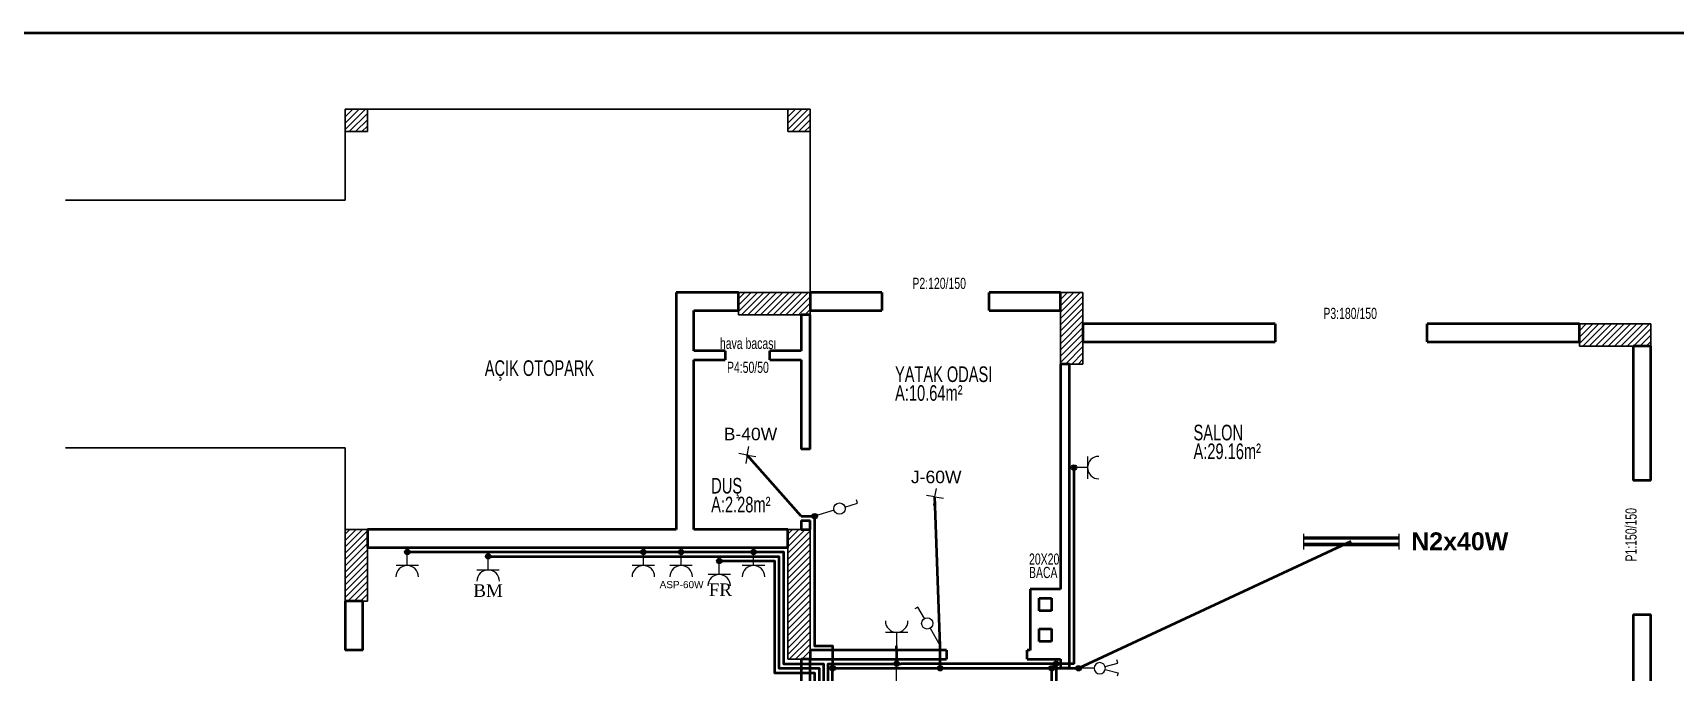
# Model space of a CAD drawing. Header units: millimetres. Extents: x -1928 to 11205, y 969 to 2843.
# Drawn here: x 3062 to 4898, y 2128 to 2843 of the extents above; entities that cross this region are included whole.
import ezdxf
from ezdxf.enums import TextEntityAlignment as Align

# ---------------------------------------------------------------- set-up
doc = ezdxf.new("R2010")
doc.units = ezdxf.units.MM
doc.linetypes.add('DASHDOT', pattern=[25.4, 12.7, -6.35, 0, -6.35])
for name, color, linetype, lineweight in [('1', 180, 'Continuous', 50), ('2', 240, 'Continuous', 35), ('AYD.LİNYESİ', 1, 'Continuous', 50), ('DİYAFON', 41, 'DASHDOT', 20), ('EHAT_PRIZ', 4, 'Continuous', 50), ('ELEKT', 2, 'Continuous', 50)]:
    doc.layers.add(name, color=color, linetype=linetype, lineweight=lineweight)
doc.layers.add('6', color=7, linetype='Continuous', lineweight=25, true_color=0x5454ff)
for name, color, linetype in [('H', 3, 'Continuous'), ('hat', 3, 'Continuous'), ('priz', 4, 'Continuous'), ('S', 2, 'Continuous'), ('ışık', 1, 'Continuous')]:
    doc.layers.add(name, color=color, linetype=linetype)
doc.styles.add('ARIAL', font='arial.ttf')
doc.styles.add('MEKAN', font='times.ttf')
doc.styles.get("Standard").update_dxf_attribs({"font": 'arial.ttf'})

# ---------------------------------------------------------------- blocks, each defined once
blk = doc.blocks.new('P2X36')
at = {"layer": 'H', "color": 1}
for p, q in [((-53.5, 9.1), (-53.5, -8.4)), ((53.5, -8.4), (53.5, 9.1))]:
    blk.add_line(p, q, dxfattribs=at)
at = {"layer": 'H', "color": 2}
for points in [[(-53.5, 3.7, 3.8, 3.8, 0), (53.5, 3.7, 1.6, 1.6, 0)], [(-53.5, -3.7, 3.8, 3.8, 0), (53.5, -3.7, 1.6, 1.6, 0)]]:
    blk.add_lwpolyline(points, format="xyseb", dxfattribs=at)
blk = doc.blocks.new('B')
at = {"layer": 'hat'}
blk.add_hatch(color=256, dxfattribs=at).paths.add_polyline_path([(3, -0.1, 1), (-3, -0.1, 1)])
blk.add_circle((0, -0.1), 3, dxfattribs=at)
blk = doc.blocks.new('NORA')
for p, q in [((0, 0.228), (-0.032, 0.228)), ((0, 0.105), (0, 0.228))]:
    blk.add_line(p, q)
blk.add_circle((0, 0.053), 0.0525)
blk = doc.blocks.new('A')
at = {"layer": 'S', "xscale": 100, "yscale": 100, "zscale": 100, "rotation": 180}
blk.add_blockref('NORA', (0, 0), dxfattribs=at)
blk = doc.blocks.new('K')
at = {"layer": 'S', "color": 2}
for p, q in [((-4.5, 22.2), (-7.6, 21.3)), ((-1.4, 10.3), (-4.5, 22.2)), ((1.4, 10.3), (4.5, 22.2)), ((4.5, 22.2), (7.6, 21.3))]:
    blk.add_line(p, q, dxfattribs=at)
blk.add_circle((0, 5.2), 5.25, dxfattribs=at)

msp = doc.modelspace()

# ---------------------------------------------------------------- linework, layer by layer
at = {"layer": '1', "color": 180, "linetype": 'ByBlock', "lineweight": 50}
for p, q in [((3851.3, 2552.6), (3781.3, 2552.6)), ((3781.3, 2552.6), (3781.3, 2532.6)), ((3851.3, 2532.6), (3851.3, 2552.6)), ((4011.3, 2552.6), (3931.3, 2552.6)), ((3931.3, 2552.6), (3931.3, 2532.6)), ((4011.3, 2552.6), (4011.3, 2532.6)), ((4131.3, 2532.6), (4131.3, 2552.6)), ((4211.3, 2552.6), (4131.3, 2552.6)), ((4211.3, 2532.6), (4211.3, 2552.6)), ((3781.3, 2532.6), (3781.3, 2287.6)), ((3801.3, 2487.6), (3801.3, 2532.6)), ((3801.3, 2532.6), (3851.3, 2532.6)), ((3931.3, 2527.6), (3921.3, 2527.6)), ((3921.3, 2527.6), (3921.3, 2487.6)), ((3931.3, 2532.6), (4011.3, 2532.6)), ((3931.3, 2377.6), (3931.3, 2527.6)), ((4131.3, 2532.6), (4211.3, 2532.6)), ((4451.3, 2517.6), (4236.3, 2517.6)), ((4236.3, 2517.6), (4236.3, 2497.6)), ((4451.3, 2517.6), (4451.3, 2497.6)), ((4621.3, 2497.6), (4621.3, 2517.6)), ((4791.3, 2517.6), (4621.3, 2517.6)), ((4791.3, 2497.6), (4791.3, 2517.6)), ((4236.3, 2497.6), (4451.3, 2497.6)), ((4621.3, 2497.6), (4791.3, 2497.6)), ((3836.3, 2487.6), (3801.3, 2487.6)), ((3836.3, 2487.6), (3836.3, 2477.6)), ((3886.3, 2477.6), (3886.3, 2487.6)), ((3921.3, 2487.6), (3886.3, 2487.6)), ((4871.3, 2492.6), (4851.3, 2492.6)), ((4851.3, 2492.6), (4851.3, 2342.6)), ((4871.3, 2342.6), (4871.3, 2492.6)), ((3801.3, 2477.6), (3836.3, 2477.6)), ((3801.3, 2287.6), (3801.3, 2477.6)), ((3886.3, 2477.6), (3921.3, 2477.6)), ((3921.3, 2477.6), (3921.3, 2377.6)), ((4221.3, 2472.6), (4211.3, 2472.6)), ((4211.3, 2472.6), (4211.3, 2220.9)), ((4221.3, 2132.6), (4221.3, 2472.6)), ((3931.3, 2377.6), (3921.3, 2377.6)), ((4871.3, 2342.6), (4851.3, 2342.6)), ((3921.3, 2297.6), (3931.3, 2297.6)), ((3921.3, 2297.6), (3921.3, 2287.6)), ((3931.3, 2287.6), (3931.3, 2297.6)), ((3781.3, 2287.6), (3436.3, 2287.6)), ((3436.3, 2287.6), (3436.3, 2267.6)), ((3906.3, 2287.6), (3801.3, 2287.6)), ((3906.3, 2267.6), (3906.3, 2287.6)), ((3921.3, 2287.6), (3931.3, 2287.6)), ((3436.3, 2267.6), (3906.3, 2267.6)), ((3431.3, 2207.6), (3411.3, 2207.6)), ((3411.3, 2207.6), (3411.3, 2152.6)), ((3431.3, 2152.6), (3431.3, 2207.6)), ((4211.3, 2220.9), (4177.2, 2220.9)), ((4177.2, 2220.9), (4177.2, 2210.9)), ((4177.2, 2210.9), (4177.2, 2186.7)), ((4187.2, 2210.9), (4201.3, 2210.9)), ((4187.2, 2196.7), (4187.2, 2210.9)), ((4201.3, 2210.9), (4201.3, 2196.7)), ((4177.2, 2186.7), (4177.2, 2176.7)), ((4201.3, 2196.7), (4187.2, 2196.7)), ((4851.3, 2192.6), (4871.3, 2192.6)), ((4851.3, 2192.6), (4851.3, 2092.6)), ((4871.3, 2092.6), (4871.3, 2192.6)), ((4177.2, 2176.7), (4177.2, 2152.6)), ((4187.2, 2162.6), (4187.2, 2176.7)), ((4187.2, 2176.7), (4201.3, 2176.7)), ((4201.3, 2176.7), (4201.3, 2162.6)), ((3431.3, 2152.6), (3411.3, 2152.6)), ((4083.8, 2152.6), (3931.3, 2152.6)), ((3931.3, 2152.6), (3931.3, 2142.6)), ((4083.8, 2152.6), (4083.8, 2142.6)), ((4173.8, 2142.6), (4173.8, 2152.6)), ((4177.2, 2152.6), (4173.8, 2152.6)), ((4201.3, 2162.6), (4187.2, 2162.6)), ((3931.3, 2142.6), (3921.3, 2142.6)), ((3921.3, 2142.6), (3921.3, 2092.6)), ((3931.3, 2092.6), (3931.3, 2142.6)), ((3931.3, 2142.6), (4083.8, 2142.6)), ((4173.8, 2142.6), (4211.3, 2142.6)), ((4211.3, 2142.6), (4211.3, 2132.6)), ((4221.3, 2132.6), (4211.3, 2132.6))]:
    msp.add_line(p, q, dxfattribs=at)
at = {"layer": '2', "color": 240, "linetype": 'ByBlock', "lineweight": 35}
for p, q in [((3411.3, 2735), (3434, 2757.6)), ((3411.3, 2749.1), (3419.8, 2757.6)), ((3411.3, 2742), (3426.9, 2757.6)), ((3411.3, 2756.2), (3412.7, 2757.6)), ((3436.3, 2757.6), (3411.3, 2757.6)), ((3411.3, 2757.6), (3411.3, 2732.6)), ((3906.3, 2757.6), (3436.3, 2757.6)), ((3436.3, 2732.6), (3436.3, 2757.6)), ((3906.3, 2735), (3928.9, 2757.6)), ((3906.3, 2749.1), (3914.8, 2757.6)), ((3906.3, 2742.1), (3921.9, 2757.6)), ((3906.3, 2756.2), (3907.7, 2757.6)), ((3931.3, 2757.6), (3906.3, 2757.6)), ((3906.3, 2757.6), (3906.3, 2732.6)), ((3931.3, 2552.6), (3931.3, 2757.6)), ((3931.3, 2732.6), (3931.3, 2757.6)), ((3416, 2732.6), (3436.3, 2752.9)), ((3423.1, 2732.6), (3436.3, 2745.8)), ((3430.2, 2732.6), (3436.3, 2738.8)), ((3911, 2732.6), (3931.3, 2752.9)), ((3918.1, 2732.6), (3931.3, 2745.9)), ((3925.1, 2732.6), (3931.3, 2738.8)), ((3411.3, 2732.6), (3411.3, 2656.1)), ((3411.3, 2732.6), (3436.3, 2732.6)), ((3906.3, 2732.6), (3931.3, 2732.6)), ((3411.3, 2656.1), (3098.8, 2656.1)), ((3851.3, 2538.6), (3865.4, 2552.6)), ((3851.3, 2531.5), (3872.4, 2552.6)), ((3851.3, 2545.6), (3858.3, 2552.6)), ((3931.3, 2552.6), (3851.3, 2552.6)), ((3851.3, 2552.6), (3851.3, 2532.6)), ((3854.5, 2527.6), (3879.5, 2552.6)), ((3861.6, 2527.6), (3886.6, 2552.6)), ((3868.6, 2527.6), (3893.6, 2552.6)), ((3875.7, 2527.6), (3900.7, 2552.6)), ((3882.8, 2527.6), (3907.8, 2552.6)), ((3889.9, 2527.6), (3914.9, 2552.6)), ((3896.9, 2527.6), (3921.9, 2552.6)), ((3904, 2527.6), (3929, 2552.6)), ((3931.3, 2532.6), (3931.3, 2552.6)), ((4211.3, 2530.9), (4233.1, 2552.6)), ((4211.3, 2545), (4218.9, 2552.6)), ((4211.3, 2537.9), (4226, 2552.6)), ((4211.3, 2552.1), (4211.8, 2552.6)), ((4236.3, 2552.6), (4211.3, 2552.6)), ((4211.3, 2552.6), (4211.3, 2532.6)), ((4236.3, 2517.6), (4236.3, 2552.6)), ((3911.1, 2527.6), (3931.3, 2547.9)), ((3918.1, 2527.6), (3931.3, 2540.8)), ((4211.3, 2523.8), (4236.3, 2548.8)), ((4211.3, 2516.7), (4236.3, 2541.7)), ((4211.3, 2509.7), (4236.3, 2534.7)), ((3851.3, 2532.6), (3851.3, 2527.6)), ((3851.3, 2527.6), (3921.3, 2527.6)), ((3921.3, 2527.6), (3931.3, 2527.6)), ((3925.2, 2527.6), (3931.3, 2533.7)), ((3931.3, 2527.6), (3931.3, 2532.6)), ((4211.3, 2532.6), (4211.3, 2472.6)), ((4211.3, 2502.6), (4236.3, 2527.6)), ((4211.3, 2495.5), (4236.3, 2520.5)), ((4236.3, 2497.6), (4236.3, 2517.6)), ((4791.3, 2502.8), (4806.2, 2517.6)), ((4791.3, 2516.9), (4792, 2517.6)), ((4791.3, 2495.7), (4813.2, 2517.6)), ((4791.3, 2509.8), (4799.1, 2517.6)), ((4791.3, 2517.6), (4791.3, 2497.6)), ((4871.3, 2517.6), (4791.3, 2517.6)), ((4795.3, 2492.6), (4820.3, 2517.6)), ((4802.4, 2492.6), (4827.4, 2517.6)), ((4809.4, 2492.6), (4834.4, 2517.6)), ((4816.5, 2492.6), (4841.5, 2517.6)), ((4823.6, 2492.6), (4848.6, 2517.6)), ((4830.7, 2492.6), (4855.7, 2517.6)), ((4837.7, 2492.6), (4862.7, 2517.6)), ((4844.8, 2492.6), (4869.8, 2517.6)), ((4871.3, 2492.6), (4871.3, 2517.6)), ((4211.3, 2488.5), (4236.3, 2513.5)), ((4211.3, 2481.4), (4236.3, 2506.4)), ((4211.3, 2474.3), (4236.3, 2499.3)), ((4236.3, 2472.6), (4236.3, 2497.6)), ((4791.3, 2497.6), (4791.3, 2492.6)), ((4851.9, 2492.6), (4871.3, 2512.1)), ((4858.9, 2492.6), (4871.3, 2505)), ((4866, 2492.6), (4871.3, 2497.9)), ((4216.7, 2472.6), (4236.3, 2492.2)), ((4223.8, 2472.6), (4236.3, 2485.2)), ((4791.3, 2492.6), (4851.3, 2492.6)), ((4851.3, 2492.6), (4871.3, 2492.6)), ((4211.3, 2472.6), (4221.3, 2472.6)), ((4221.3, 2472.6), (4236.3, 2472.6)), ((4230.8, 2472.6), (4236.3, 2478.1)), ((3411.3, 2378.9), (3098.8, 2378.9)), ((3411.3, 2378.9), (3411.3, 2287.6)), ((3411.3, 2268.3), (3430.7, 2287.6)), ((3411.3, 2282.4), (3416.5, 2287.6)), ((3411.3, 2275.3), (3423.6, 2287.6)), ((3436.3, 2287.6), (3411.3, 2287.6)), ((3411.3, 2287.6), (3411.3, 2207.6)), ((3411.3, 2261.2), (3436.3, 2286.2)), ((3411.3, 2254.1), (3436.3, 2279.1)), ((3436.3, 2267.6), (3436.3, 2287.6)), ((3906.3, 2268.3), (3925.6, 2287.6)), ((3906.3, 2282.4), (3911.5, 2287.6)), ((3906.3, 2275.4), (3918.6, 2287.6)), ((3921.3, 2287.6), (3906.3, 2287.6)), ((3906.3, 2287.6), (3906.3, 2267.6)), ((3906.3, 2261.2), (3931.3, 2286.2)), ((3906.3, 2254.2), (3931.3, 2279.2)), ((3931.3, 2287.6), (3921.3, 2287.6)), ((3931.3, 2152.6), (3931.3, 2287.6)), ((3411.3, 2247.1), (3436.3, 2272.1)), ((3411.3, 2240), (3436.3, 2265)), ((3436.3, 2207.6), (3436.3, 2267.6)), ((3906.3, 2247.1), (3931.3, 2272.1)), ((3906.3, 2267.6), (3906.3, 2142.6)), ((3906.3, 2240), (3931.3, 2265)), ((3411.3, 2232.9), (3436.3, 2257.9)), ((3411.3, 2225.9), (3436.3, 2250.9)), ((3411.3, 2218.8), (3436.3, 2243.8)), ((3906.3, 2232.9), (3931.3, 2257.9)), ((3906.3, 2225.9), (3931.3, 2250.9)), ((3906.3, 2218.8), (3931.3, 2243.8)), ((3411.3, 2211.7), (3436.3, 2236.7)), ((3414.3, 2207.6), (3436.3, 2229.6)), ((3421.4, 2207.6), (3436.3, 2222.6)), ((3906.3, 2211.7), (3931.3, 2236.7)), ((3906.3, 2204.7), (3931.3, 2229.7)), ((3906.3, 2197.6), (3931.3, 2222.6)), ((3411.3, 2207.6), (3431.3, 2207.6)), ((3428.4, 2207.6), (3436.3, 2215.5)), ((3431.3, 2207.6), (3436.3, 2207.6)), ((3435.5, 2207.6), (3436.3, 2208.4)), ((3906.3, 2190.5), (3931.3, 2215.5)), ((3906.3, 2183.5), (3931.3, 2208.5)), ((4187.2, 2210.9), (4201.3, 2210.9)), ((4187.2, 2196.7), (4187.2, 2210.9)), ((4201.3, 2210.9), (4201.3, 2196.7)), ((3906.3, 2176.4), (3931.3, 2201.4)), ((3906.3, 2169.3), (3931.3, 2194.3)), ((3906.3, 2162.2), (3931.3, 2187.2)), ((4201.3, 2196.7), (4187.2, 2196.7)), ((3906.3, 2155.2), (3931.3, 2180.2)), ((3906.3, 2148.1), (3931.3, 2173.1)), ((4187.2, 2176.7), (4201.3, 2176.7)), ((4187.2, 2162.6), (4187.2, 2176.7)), ((4201.3, 2176.7), (4201.3, 2162.6)), ((3907.9, 2142.6), (3931.3, 2166)), ((3915, 2142.6), (3931.3, 2159)), ((3922, 2142.6), (3931.3, 2151.9)), ((3931.3, 2142.6), (3931.3, 2152.6)), ((4201.3, 2162.6), (4187.2, 2162.6)), ((3901.3, 2137.6), (3916.3, 2137.6)), ((3906.3, 2142.6), (3921.3, 2142.6)), ((3921.3, 2142.6), (3931.3, 2142.6)), ((3929.1, 2142.6), (3931.3, 2144.8))]:
    msp.add_line(p, q, dxfattribs=at)
at = {"layer": 'AYD.LİNYESİ', "linetype": 'ByBlock'}
for points in [[(3921.3, 2302.6), (3861, 2371)], [(4076.6, 2157.6), (4070.8, 2324.2)], [(3921.3, 2302.6), (3936.3, 2302.6), (3936.3, 2157.6), (3956.3, 2157.6), (3956.3, 2132.6)], [(4231.3, 2132.6), (4536.3, 2274.6)], [(4076.6, 2132.6), (4076.6, 2157.6)], [(4076.6, 2132.6), (4231.3, 2132.6)], [(4206.3, 2132.6), (4201.3, 2132.6), (4201.3, 2042.6), (4206.3, 2042.6), (4206.3, 1897.6), (4224.2, 1897.6)]]:
    msp.add_lwpolyline(points, dxfattribs=at)
at = {"layer": 'AYD.LİNYESİ', "color": 1, "linetype": 'ByBlock'}
msp.add_lwpolyline([(4037.7, 1785.3), (4016.5, 1806.5), (4002.1, 1792.2), (3956.3, 1838), (3956.3, 2132.6), (3985.3, 2132.6), (4076.6, 2132.6)], dxfattribs=at)
at = {"layer": 'EHAT_PRIZ', "linetype": 'ByBlock'}
for p, q in [((4226.3, 2137.6), (4226.3, 2356.9)), ((4226.3, 2137.6), (4033, 2137.6)), ((4211.3, 2137.6), (4206.3, 2137.6)), ((4206.3, 2137.6), (4206.3, 2047.6))]:
    msp.add_line(p, q, dxfattribs=at)
for points in [[(3480.8, 2262.6), (3744.8, 2262.6), (3787, 2262.6), (3868, 2262.6), (3901.3, 2262.6), (3901.3, 2137.6), (3946.3, 2137.6), (3946.3, 1833.8), (4002.1, 1778), (4005.9, 1781.7), (4016.5, 1792.3), (4030.6, 1778.2)], [(3571.2, 2257.6), (3744.8, 2257.6), (3787, 2257.6), (3868, 2257.6), (3896.3, 2257.6), (3896.3, 2132.6), (3941.3, 2132.6), (3941.3, 1831.7), (4002.1, 1770.9), (4009.4, 1778.2), (4016.5, 1785.3), (4027.1, 1774.7)], [(3829.6, 2252.6), (3868, 2252.6), (3891.3, 2252.6), (3891.3, 2127.6), (3936.3, 2127.6), (3936.3, 1829.7), (4002.1, 1763.9), (4012.9, 1774.7), (4016.5, 1778.2), (4023.5, 1771.1)], [(4028, 2152.6), (4027.9, 2137.7)], [(4028, 2152.6), (4028, 2157.6)], [(4034.2, 1781.7), (4016.5, 1799.4), (4002.3, 1785.3), (4002.1, 1785.1), (3951.3, 1835.9), (3951.3, 2137.6), (3985.3, 2137.6), (4033, 2137.6)]]:
    msp.add_lwpolyline(points, dxfattribs=at)
at = {"layer": 'ELEKT', "color": 11, "true_color": 0xff8088}
msp.add_lwpolyline([(1234.8, 2843.1), (7106.8, 2843.1), (7106.8, 968.5), (1234.8, 968.5)], close=True, dxfattribs=at)
at = {"layer": 'priz', "color": 4}
for p, q in [((4241.5, 2369.5), (4241.5, 2344.4)), ((4241.5, 2356.9), (4226.3, 2356.9)), ((3480.8, 2247.4), (3480.8, 2262.6)), ((3744.8, 2247.4), (3744.8, 2262.6)), ((3787, 2247.4), (3787, 2262.6)), ((3868, 2247.4), (3868, 2262.6)), ((3493.4, 2247.4), (3468.3, 2247.4)), ((3583.7, 2242.4), (3558.6, 2242.4)), ((3571.2, 2242.4), (3571.2, 2257.6)), ((3757.4, 2247.4), (3732.3, 2247.4)), ((3799.5, 2247.4), (3774.4, 2247.4)), ((3829.6, 2237.4), (3829.6, 2252.6)), ((3880.5, 2247.4), (3855.4, 2247.4)), ((3842.2, 2237.4), (3817.1, 2237.4)), ((4015.4, 2172.8), (4040.5, 2172.8)), ((4028, 2172.8), (4028, 2157.6)), ((4027.9, 2117.5), (4027.9, 2137.7))]:
    msp.add_line(p, q, dxfattribs=at)
for centre, start, end in [((4254.1, 2356.9), 90, 180), ((4254.1, 2356.9), 180, 270), ((3480.8, 2234.8), 90, 180), ((3480.8, 2234.8), 0, 90), ((3571.2, 2229.8), 90, 180), ((3571.2, 2229.8), 0, 90), ((3744.8, 2234.8), 90, 180), ((3744.8, 2234.8), 0, 90), ((3787, 2234.8), 90, 180), ((3787, 2234.8), 0, 90), ((3868, 2234.8), 90, 180), ((3868, 2234.8), 0, 90), ((3829.6, 2224.8), 90, 180), ((3829.6, 2224.8), 0, 90), ((4028, 2185.4), 180, 270), ((4028, 2185.4), 270, 0)]:
    msp.add_arc(centre, 12.6, start, end, dxfattribs=at)
at = {"layer": 'S', "color": 1}
for p, q in [((3861, 2371), (3851.5, 2372.6)), ((3861, 2371), (3859.4, 2361.5)), ((3861, 2371), (3862.6, 2380.5)), ((3861, 2371), (3870.5, 2369.4)), ((4070.8, 2324.2), (4072.4, 2333.7)), ((4070.8, 2324.2), (4061.3, 2325.8)), ((4070.8, 2324.2), (4069.2, 2314.7)), ((4070.8, 2324.2), (4080.3, 2322.6))]:
    msp.add_line(p, q, dxfattribs=at)
at = {"layer": 'ışık'}
for p, q in [((3958, 2309.2), (3936.3, 2302.6)), ((4065.4, 2177.2), (4076.6, 2157.6)), ((4248.8, 2132.7), (4231.3, 2132.6))]:
    msp.add_line(p, q, dxfattribs=at)

# ---------------------------------------------------------------- block references
at = {"rotation": 180}
msp.add_blockref('P2X36', (4536.3, 2274.6), dxfattribs=at)
at = {"layer": 'DİYAFON', "linetype": 'Continuous', "rotation": 199.6047395526663}
for p in [(4226.3, 2356.9), (3936.4, 2302.5), (3480.9, 2262.5), (3571.3, 2257.5), (3744.9, 2262.5), (3787, 2262.5), (3868.1, 2262.5), (3829.7, 2252.5), (3956.4, 2132.5), (4028, 2137.6), (4076.7, 2132.5), (4201.4, 2132.5), (4206.3, 2137.6), (4231.4, 2132.5)]:
    msp.add_blockref('B', p, dxfattribs=at)
at = {"layer": 'H', "linetype": 'Continuous', "zscale": 1.2}
for name, p, xscale, yscale, rotation in [('A', (3958, 2309.2), 1.199999999997266, 1.200000000001167, 106.9234285359465), ('A', (4065.4, 2177.2), 1.199999999997266, 1.200000000001167, 209.8084372217874), ('K', (4248.8, 2132.5), -1.19999999999762, 1.200000000000802, 270.9653274840171)]:
    msp.add_blockref(name, p, dxfattribs=dict(at, xscale=xscale, yscale=yscale, rotation=rotation))

# ---------------------------------------------------------------- texts
at = {"style": 'MEKAN'}
for s, p in [('BM', (3554.7, 2212.4)), ('FR', (3818, 2213.4))]:
    msp.add_text(s, height=14, dxfattribs=at).set_placement(p)
at = {"color": 7, "insert": (4657.6, 2284.5), "char_height": 20, "width": 137.34, "attachment_point": 2}
msp.add_mtext('{\\fArial|b1|i0|c162|p34;N2x40W}', dxfattribs=at)
at = {"layer": '6', "color": 173, "linetype": 'ByBlock', "lineweight": 25, "true_color": 0x5454ff, "style": 'ARIAL'}
for s, height, width, p, p2 in [('P2:120/150', 12.5, 0.670088, (4045.6, 2556.7), (4105.5, 2556.7)), ('P3:180/150', 12.5, 0.670088, (4505.1, 2523.1), (4565, 2523.1)), ('hava bacası', 12.5, 0.669608, (3830.4, 2489.6), (3893.5, 2489.6)), ('AÇIK OTOPARK', 17.5, 0.666908, (3567.5, 2459.4), (3689.8, 2459.4)), ('P4:50/50', 12.5, 0.669515, (3838.3, 2462.8), (3885.1, 2462.8)), ('YATAK ODASI', 17.5, 0.666727, (4026.2, 2452.6), (4134.9, 2452.6)), ('A:10.64m²', 17.5, 0.668934, (4026.2, 2431.6), (4101.7, 2431.6)), ('SALON', 17.5, 0.668635, (4359.9, 2387.4), (4415.3, 2387.4)), ('A:29.16m²', 17.5, 0.668934, (4359.9, 2366.4), (4435.3, 2366.4)), ('DUŞ', 17.5, 0.670542, (3820.6, 2327.9), (3855.2, 2327.9)), ('A:2.28m²', 17.5, 0.668493, (3820.6, 2306.9), (3886.9, 2306.9)), ('20X20', 12.5, 0.67114, (4176, 2248.4), (4209.9, 2248.4)), ('BACA', 12.5, 0.668487, (4176, 2233.4), (4207.8, 2233.4))]:
    msp.add_text(s, height=height, dxfattribs=dict(at, width=width)).set_placement(p, p2, align=Align.FIT)
at = {"layer": '6', "color": 173, "linetype": 'ByBlock', "lineweight": 25, "true_color": 0x5454ff, "style": 'ARIAL', "width": 0.670088}
msp.add_text('P1:150/150', height=12.5, rotation=90, dxfattribs=at).set_placement((4855.3, 2251.9), (4855.3, 2311.7), align=Align.FIT)
at = {"layer": 'AYD.LİNYESİ', "linetype": 'ByBlock', "insert": (3763, 2230.1), "char_height": 8, "width": 25.429, "attachment_point": 1}
msp.add_mtext('{\\C0;ASP-60W}', dxfattribs=at)
at = {"layer": 'EHAT_PRIZ', "char_height": 14, "width": 58.811, "attachment_point": 1}
for s, insert in [('{\\C0;B-40W}', (3834.7, 2401.5)), ('{\\C0;J-60W}', (4044, 2353.5))]:
    msp.add_mtext(s, dxfattribs=dict(at, insert=insert))

doc.saveas('drawing.dxf')
